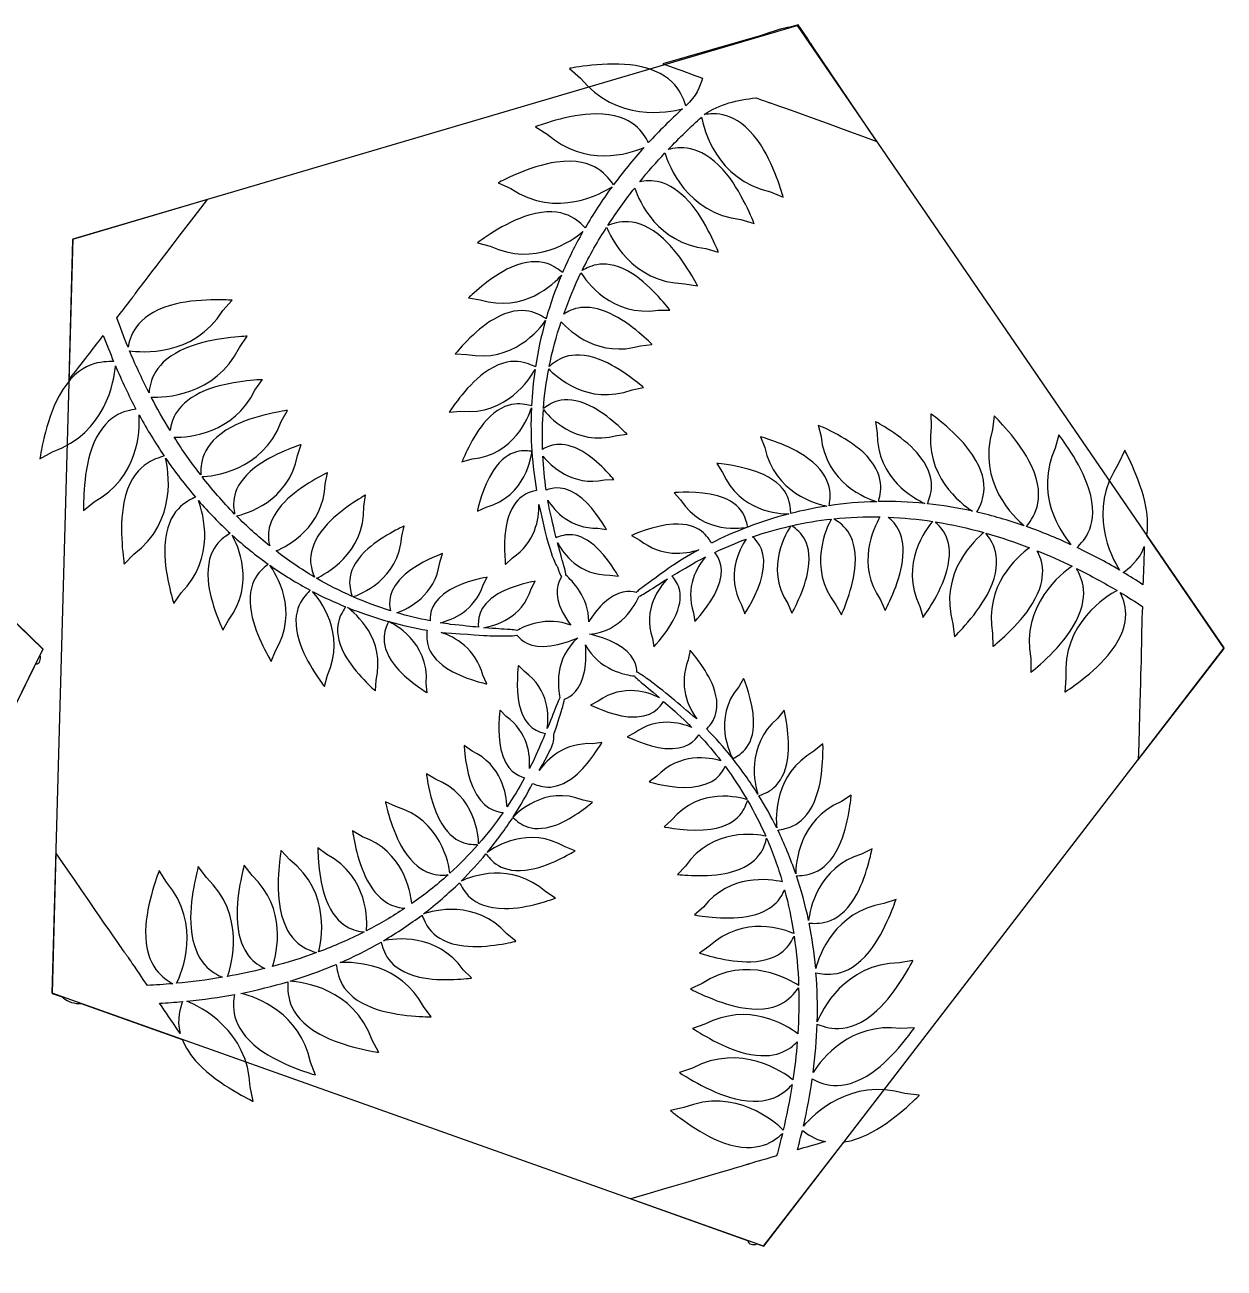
# Model space of a CAD drawing. Extents: x 3 to 836, y 0 to 587.
# Drawn here: x 557.4 to 835.7, y 298.9 to 587.5 of the extents above; entities that cross this region are included whole.
import ezdxf

# ---------------------------------------------------------------- set-up
doc = ezdxf.new("R2010")
doc.units = 0
doc.layers.add('Layer_1', color=7, linetype='CONTINUOUS')

msp = doc.modelspace()

# ---------------------------------------------------------------- linework, layer by layer
at = {"layer": 'Layer_1', "color": 7}
for points in [[(736.616451, 587.363043), (835.632645, 442.837654), (728.778505, 304.006838), (563.722829, 362.730074), (568.566951, 537.853853), (736.616451, 587.363043)], [(281.009825, 482.801567), (435.924309, 564.614141), (561.603915, 442.563171), (484.36369, 285.31896), (310.946993, 310.187663), (281.009825, 482.801567)]]:
    msp.add_lwpolyline(points, dxfattribs=at)
at = {"layer": 'Layer_1', "color": 1}
for points in [[(736.845262, 587.497982), (734.984283, 586.965999)], [(738.358121, 585.261493), (736.845262, 587.497982), (736.845262, 587.497982)], [(728.009404, 584.963078), (705.454117, 578.473062)], [(755.137685, 560.451768), (740.162455, 582.576348)], [(683.813848, 577.389084), (686.354241, 575.131977)], [(675.887665, 563.836893), (678.605622, 562.153455)], [(667.244456, 550.805156), (670.143598, 549.481817)], [(730.397554, 548.715605), (733.36215, 547.501656)], [(599.749714, 546.956471), (568.432852, 537.692842), (567.587822, 505.036894)], [(723.570983, 542.281629), (726.629344, 541.405811)], [(662.466776, 536.928848), (665.360261, 536.11169)], [(715.40275, 535.582004), (718.296235, 534.764846)], [(710.534073, 527.416583), (713.504562, 526.890449)], [(603.367954, 521.177284), (605.463807, 523.562766)], [(660.375143, 524.113571), (663.039434, 523.696376)], [(704.393281, 521.269323), (707.065503, 521.247333)], [(607.165479, 512.60866), (609.020586, 515.21247)], [(657.259559, 511.105356), (659.953748, 510.995945)], [(700.257941, 513.002206), (702.921332, 513.328314)], [(610.793133, 502.667578), (612.51892, 505.131651)], [(698.289306, 502.770144), (700.925522, 503.318201)], [(616.877876, 495.381484), (618.369712, 498.008398)], [(655.873401, 497.58799), (658.573934, 497.794743)], [(767.635232, 497.203593), (767.709493, 494.205241)], [(782.325313, 496.726963), (781.913775, 493.556491)], [(741.456294, 494.550205), (742.14726, 491.942751)], [(754.78935, 495.405456), (755.194474, 492.74053)], [(694.763854, 492.18977), (697.164982, 492.449974)], [(728.110339, 491.86858), (729.103881, 489.365756)], [(797.339678, 492.313905), (796.510968, 489.238785)], [(560.86307, 486.732039), (563.837654, 488.380326)], [(620.642567, 487.54099), (621.539216, 490.061237)], [(812.623787, 488.733607), (811.209856, 485.654415)], [(658.828627, 486.055221), (661.214132, 486.71901)], [(717.967217, 485.659297), (719.316786, 483.560508)], [(627.088095, 480.896054), (627.654992, 483.53362)], [(691.883868, 481.857385), (694.083429, 481.923952)], [(571.013067, 474.762334), (573.504574, 476.768235)], [(636.052756, 475.663419), (636.414464, 478.320917)], [(708.073669, 478.883589), (709.574077, 477.208767)], [(662.394214, 474.597184), (664.421205, 475.521201)], [(644.889897, 468.804442), (645.435277, 471.157777)], [(690.338513, 470.65214), (692.333335, 470.366987)], [(698.148615, 468.961414), (700.104023, 467.894231)], [(815.759708, 416.848808), (835.691623, 442.740591), (817.770127, 468.964924)], [(653.662234, 462.658434), (654.329041, 464.756287)], [(817.157684, 466.42321), (817.157684, 466.42321)], [(560.947344, 441.21446), (561.619705, 442.583239), (539.756893, 463.851055)], [(580.448972, 462.27717), (582.677767, 464.588819)], [(668.913981, 462.194256), (670.526521, 463.743356)], [(663.735056, 457.482636), (664.664539, 459.274754)], [(693.156725, 459.778425), (695.151547, 459.493272)], [(674.921055, 456.554436), (675.850537, 458.346554)], [(591.961034, 453.166294), (593.686821, 455.630368)], [(755.927485, 454.003806), (757.048761, 451.561678)], [(712.558839, 450.991538), (712.858908, 449.000789)], [(723.697753, 452.83974), (724.446928, 450.768814)], [(734.441676, 453.130225), (735.409628, 450.928392)], [(745.601635, 452.874667), (746.890959, 450.531962)], [(765.054147, 452.508054), (765.840913, 449.946121)], [(603.365315, 446.959555), (604.630444, 449.322169)], [(772.769562, 448.462857), (773.136433, 445.466541)], [(703.007282, 445.102492), (703.330903, 443.103362)], [(781.976127, 446.222229), (782.042008, 443.200324)], [(614.582517, 439.7049), (615.573381, 442.191627)], [(711.775619, 442.30137), (711.336007, 440.096152)], [(547.19115, 413.266469), (559.900225, 439.082755)], [(673.341701, 437.347688), (671.915577, 438.7838)], [(790.801952, 440.375611), (790.864661, 437.195624)], [(626.904493, 433.914647), (627.597539, 436.533867)], [(664.602094, 434.486654), (663.678078, 436.513645)], [(638.744788, 432.886339), (638.904929, 435.350198)], [(650.739093, 432.440079), (650.546378, 434.657985)], [(724.185917, 435.789783), (723.048072, 433.859514)], [(798.980511, 435.767611), (798.695122, 432.578794)], [(690.457769, 430.488644), (688.652727, 429.591803)], [(669.092878, 426.971603), (667.666754, 428.407716)], [(733.62073, 428.37321), (732.040573, 426.467632)], [(698.937296, 423.146591), (697.132254, 422.24975)], [(661.15836, 418.915143), (659.349033, 420.16917)], [(691.316951, 420.895681), (689.097458, 420.623925)], [(742.596921, 420.562569), (740.506963, 418.864902)], [(652.653582, 412.388324), (650.566817, 413.608381)], [(704.056764, 413.072779), (702.28252, 411.74042)], [(643.464159, 406.025481), (641.051265, 407.149287)], [(689.125658, 407.054457), (686.937199, 407.541177)], [(749.158138, 408.64906), (746.899681, 407.223622)], [(707.529959, 402.921299), (705.719023, 401.336643)], [(635.772209, 399.023729), (633.434733, 400.359519)], [(618.884559, 393.621898), (616.833586, 395.837555)], [(627.505025, 394.880143), (625.394257, 396.480232)], [(685.079753, 395.757056), (682.773075, 396.657327)], [(753.984523, 396.185222), (751.572742, 395.000079)], [(564.611231, 395.311868), (563.742648, 362.664299), (566.050912, 361.843069)], [(590.228175, 388.479932), (588.598683, 391.209013)], [(599.548459, 389.542268), (597.638359, 392.079297)], [(610.122298, 390.025941), (608.296446, 392.426856)], [(710.667507, 392.199322), (708.809913, 390.259774)], [(680.534011, 384.770161), (678.261989, 386.215339)], [(759.553312, 384.465587), (756.687216, 383.495149)], [(714.841205, 382.674276), (712.820321, 380.872428)], [(671.318741, 374.75467), (669.241492, 376.448974)], [(716.143836, 373.507316), (713.93928, 372.009631)], [(763.492114, 370.327399), (760.373272, 369.765305)], [(661.042203, 366.23123), (659.142969, 368.127551)], [(714.588538, 364.959119), (711.835453, 363.709659)], [(570.455456, 360.276028), (593.899764, 351.961543)], [(593.949674, 360.753481), (593.949674, 360.753481)], [(651.704643, 357.214511), (649.870411, 359.591873)], [(715.220549, 355.473471), (712.362834, 354.526587)], [(763.810416, 354.664587), (760.605289, 354.531217)], [(639.535865, 348.96622), (638.010568, 351.764414)], [(624.817429, 343.694822), (623.651767, 346.683444)], [(712.296628, 345.315928), (709.279245, 344.293175)], [(610.343809, 337.619877), (609.667118, 340.9387)], [(764.959442, 339.024642), (761.598955, 339.424178)], [(710.333437, 336.143333), (707.228183, 335.470263)], [(737.823611, 330.847398), (737.823611, 330.847398)], [(727.363482, 304.50462), (728.800258, 303.993446), (747.424245, 328.148148)], [(698.023925, 314.969491), (725.125879, 305.30071)]]:
    msp.add_lwpolyline(points, dxfattribs=at)
for points in [[(734.984283, 586.965999), (733.521467, 586.856005), (731.319043, 586.085057), (728.009404, 584.963078)], [(740.162455, 582.576348), (739.484296, 583.670303), (738.878961, 584.607227), (738.358121, 585.261493)], [(699.087799, 578.03148), (692.459422, 579.157237), (683.813848, 577.389084), (683.813848, 577.389084)], [(710.785119, 568.695483), (709.982722, 570.875267), (708.56181, 576.4288), (699.087799, 578.03148)], [(705.454117, 578.473062), (710.733299, 576.537613), (711.413539, 576.281163), (714.677206, 575.085547)], [(686.354241, 575.131977), (694.62696, 564.919949), (706.577449, 567.118562), (710.012368, 568.015148)], [(714.677206, 575.085547), (713.989055, 573.045606), (713.312324, 570.982081), (710.785119, 568.695483)], [(727.071628, 570.543204), (736.318252, 567.170836), (717.739985, 574.029043), (755.137685, 560.451768)], [(715.030445, 566.680921), (718.557087, 569.103422), (722.828684, 570.115053), (727.048112, 570.551571)], [(727.048112, 570.551571), (727.051116, 570.550468), (727.068322, 570.544414), (727.071628, 570.543204)], [(689.92778, 566.828789), (683.62523, 566.838237), (675.887665, 563.836893), (675.887665, 563.836893)], [(702.121336, 560.155497), (701.009633, 562.137917), (698.731378, 566.821891), (689.92778, 566.828789)], [(710.012368, 568.015148), (707.173906, 565.408324), (704.543928, 562.775437), (702.121336, 560.155497)], [(706.707515, 558.576904), (709.320005, 561.327154), (711.918978, 563.833539), (714.425742, 566.100009)], [(714.425742, 566.100009), (714.910546, 563.509444), (717.804791, 551.576654), (730.397554, 548.715605)], [(727.473812, 560.6352), (722.370419, 567.659219), (717.333519, 566.953518), (715.030445, 566.680921)], [(678.605622, 562.153455), (687.394223, 554.390304), (697.489143, 557.518244), (701.078392, 559.014053)], [(719.430141, 553.838188), (713.83783, 560.041619), (709.074831, 559.111262), (706.707515, 558.576904)], [(733.36215, 547.501656), (733.36215, 547.501656), (731.18756, 555.521244), (727.473812, 560.6352)], [(701.078392, 559.014053), (698.479652, 556.133258), (696.139614, 553.265875), (694.002224, 550.386859)], [(700.08069, 551.063528), (702.000309, 553.424268), (703.959241, 555.675741), (705.916419, 557.77042)], [(705.916419, 557.77042), (706.7796, 554.974004), (710.982954, 543.773463), (723.570983, 542.281629)], [(680.744207, 555.634477), (674.499454, 554.782212), (667.244456, 550.805156), (667.244456, 550.805156)], [(694.002224, 550.386859), (692.736326, 551.937405), (690.037561, 556.90024), (680.744207, 555.634477)], [(711.501517, 546.469543), (706.662712, 551.836286), (702.462577, 551.538699), (700.08069, 551.063528)], [(726.629344, 541.405811), (726.629344, 541.405811), (723.661722, 549.144651), (719.430141, 553.838188)], [(670.143598, 549.481817), (680.844173, 542.365675), (691.356668, 548.427045), (693.65299, 549.927337)], [(693.65299, 549.927337), (691.305071, 546.735939), (689.25469, 543.545579), (687.420447, 540.389693)], [(692.690157, 540.956073), (694.674902, 544.014022), (696.754743, 546.897514), (698.905254, 549.624266)], [(698.905254, 549.624266), (700.032134, 546.329144), (704.226873, 536.907703), (715.40275, 535.582004)], [(578.750165, 519.480932), (588.142796, 531.646671), (573.830432, 513.225139), (599.749714, 546.956471)], [(687.420447, 540.389693), (685.966245, 541.76457), (682.668501, 545.754318), (674.377113, 543.331982)], [(718.296235, 534.764846), (718.296235, 534.764846), (715.489174, 542.045757), (711.501517, 546.469543)], [(674.377113, 543.331982), (668.662859, 541.663263), (662.466776, 536.928848), (662.466776, 536.928848)], [(705.572237, 537.858873), (699.279745, 543.558878), (694.651855, 541.59215), (692.690157, 540.956073)], [(686.739573, 530.495526), (688.471343, 534.001417), (690.37272, 537.362231), (692.40479, 540.526898)], [(692.40479, 540.526898), (693.223778, 538.49081), (698.148968, 527.624751), (710.534073, 527.416583)], [(665.360261, 536.11169), (675.764001, 531.238729), (684.357439, 537.36135), (686.888442, 539.49103)], [(686.888442, 539.49103), (685.079076, 536.299002), (683.500692, 533.12703), (682.159265, 530.002292)], [(713.504562, 526.890449), (713.504562, 526.890449), (709.987247, 533.859574), (705.572237, 537.858873)], [(682.159265, 530.002292), (680.76106, 530.97926), (677.403345, 534.35655), (670.187613, 531.183475)], [(670.187613, 531.183475), (665.317212, 529.039366), (660.375143, 524.113571), (660.375143, 524.113571)], [(698.39461, 529.692338), (692.133498, 533.654198), (688.421917, 531.399074), (686.739573, 530.495526)], [(663.039434, 523.696376), (673.173552, 520.474892), (680.224673, 527.49374), (681.926213, 529.42183)], [(681.926213, 529.42183), (680.477036, 525.987074), (679.301678, 522.602112), (678.346372, 519.285367)], [(682.4484, 520.373324), (683.625801, 523.684815), (684.947499, 526.878397), (686.43586, 529.940203)], [(686.43586, 529.940203), (687.544483, 528.167338), (693.566883, 519.57481), (704.393281, 521.269323)], [(707.065503, 521.247333), (707.065503, 521.247333), (702.885847, 526.848569), (698.39461, 529.692338)], [(605.463807, 523.562766), (605.463807, 523.562766), (597.191654, 524.179689), (591.135626, 522.371605)], [(678.346372, 519.285367), (676.878416, 520.078191), (673.162719, 523.170084), (666.270304, 519.20348)], [(693.18915, 520.505727), (687.567941, 523.067819), (684.281521, 521.587563), (682.4484, 520.373324)], [(591.135626, 522.371605), (582.816852, 519.885741), (581.839514, 514.907825), (581.333099, 512.644653)], [(581.665337, 511.863073), (584.270104, 511.461586), (596.493526, 510.245436), (603.367954, 521.177284)], [(702.921332, 513.328314), (702.921332, 513.328314), (698.02652, 518.300068), (693.18915, 520.505727)], [(581.333099, 512.644653), (580.335532, 515.065287), (579.51492, 517.321749), (578.750165, 519.480932)], [(666.270304, 519.20348), (661.658737, 516.549209), (657.259559, 511.105356), (657.259559, 511.105356)], [(659.953748, 510.995945), (670.618266, 508.833696), (676.925021, 516.981415), (678.219088, 518.853021)], [(678.219088, 518.853021), (677.172638, 515.163528), (676.409881, 511.57139), (675.876079, 508.090775)], [(679.064484, 508.177024), (679.776696, 511.769364), (680.722645, 515.224108), (681.835081, 518.574862)], [(681.835081, 518.574862), (683.983152, 516.235604), (690.708661, 510.13752), (700.257941, 513.002206)], [(567.587822, 505.036894), (572.171879, 510.963912), (573.257169, 512.368649), (575.600267, 515.400718)], [(575.600267, 515.400718), (576.374632, 513.314316), (577.175588, 511.284465), (578.000665, 509.319294)], [(609.020586, 515.21247), (609.020586, 515.21247), (600.730471, 514.950802), (594.899395, 512.514771)], [(586.205928, 502.101354), (584.477458, 505.477917), (582.972459, 508.746657), (581.665337, 511.863073)], [(594.899395, 512.514771), (587.192681, 509.295571), (586.486705, 504.511917), (586.205928, 502.101354)], [(586.715044, 501.071098), (589.639467, 500.958293), (601.584378, 501.227314), (607.165479, 512.60866)], [(675.876079, 508.090775), (674.322217, 508.718753), (670.314519, 511.317762), (663.914371, 506.61491)], [(690.713199, 509.817314), (683.67922, 512.453275), (680.500707, 509.373217), (679.064484, 508.177024)], [(563.837654, 488.380326), (576.214918, 492.799221), (578.107387, 504.816585), (578.400392, 508.354492)], [(578.000665, 509.319294), (575.678151, 509.285025), (569.9769, 509.764725), (565.323685, 501.357993)], [(578.400392, 508.354492), (579.918625, 504.812271), (581.51163, 501.449649), (583.180142, 498.295405)], [(700.925522, 503.318201), (700.925522, 503.318201), (695.689862, 507.951955), (690.713199, 509.817314)], [(612.51892, 505.131651), (612.51892, 505.131651), (604.718934, 504.886718), (599.223245, 502.591348)], [(663.914371, 506.61491), (659.62918, 503.460964), (655.873401, 497.58799), (655.873401, 497.58799)], [(658.573934, 497.794743), (669.268706, 496.844204), (674.605622, 505.362844), (675.777556, 507.51552)], [(675.777556, 507.51552), (675.349794, 504.601788), (675.103809, 501.775564), (674.967147, 499.047264)], [(677.722519, 498.438453), (677.966294, 501.588156), (678.403481, 504.637545), (678.974341, 507.625323)], [(678.974341, 507.625323), (680.399246, 506.135878), (688.013566, 498.893773), (698.289306, 502.770144)], [(599.223245, 502.591348), (592.555722, 499.805654), (591.42476, 495.765507), (591.083301, 493.360824)], [(592.055561, 491.767765), (595.537907, 491.738398), (605.836965, 492.563428), (610.793133, 502.667578)], [(565.323685, 501.357993), (562.063924, 495.47781), (560.86307, 486.732039), (560.86307, 486.732039)], [(591.083301, 493.360824), (589.49258, 495.954568), (588.042305, 498.530118), (586.715044, 501.071098)], [(674.967147, 499.047264), (673.479599, 499.320193), (669.360342, 501.016825), (664.437222, 495.629107)], [(688.513099, 499.08383), (682.110823, 502.158073), (679.00083, 499.267099), (677.722519, 498.438453)], [(583.180142, 498.295405), (580.941284, 497.903883), (575.789595, 497.293263), (572.864192, 488.989934)], [(573.504574, 476.768235), (583.742524, 482.485781), (584.141217, 493.062059), (583.920037, 496.944227)], [(583.920037, 496.944227), (585.776249, 493.537355), (587.722553, 490.365293), (589.730043, 487.394255)], [(618.369712, 498.008398), (618.369712, 498.008398), (610.608527, 496.980872), (605.371618, 494.141607)], [(661.214132, 486.71901), (670.99227, 487.777569), (674.264078, 496.430277), (674.925698, 498.557844)], [(674.925698, 498.557844), (674.767936, 495.032948), (674.840061, 491.680261), (675.048821, 488.536842)], [(677.5322, 488.953529), (677.423116, 492.107203), (677.491876, 495.195778), (677.717761, 498.20133)], [(677.717761, 498.20133), (678.635091, 497.022954), (684.980304, 489.464236), (694.763854, 492.18977)], [(697.164982, 492.449974), (697.164982, 492.449974), (692.835289, 497.01092), (688.513099, 499.08383)], [(777.289487, 487.718815), (774.008473, 492.685955), (767.635232, 497.203593), (767.635232, 497.203593)], [(790.927558, 485.254844), (788.27004, 490.969805), (782.325313, 496.726963), (782.325313, 496.726963)], [(605.371618, 494.141607), (597.907707, 490.094933), (598.256287, 485.087032), (598.205971, 483.025414)], [(598.514205, 482.623865), (600.706654, 482.72145), (612.575114, 483.765952), (616.877876, 495.381484)], [(664.437222, 495.629107), (661.154802, 492.0379), (658.828627, 486.055221), (658.828627, 486.055221)], [(751.824663, 488.34053), (747.927483, 491.963194), (741.456294, 494.550205), (741.456294, 494.550205)], [(764.456078, 488.118654), (760.969936, 492.139181), (754.78935, 495.405456), (754.78935, 495.405456)], [(767.709493, 494.205241), (766.124473, 482.826716), (774.513395, 476.39805), (777.295269, 474.60842)], [(781.913775, 493.556491), (778.273095, 481.232248), (787.16675, 472.972074), (789.278, 471.220882)], [(598.205971, 483.025414), (595.979051, 485.911768), (593.915041, 488.834841), (592.055561, 491.767765)], [(686.687822, 488.508878), (681.902958, 491.235866), (679.019751, 489.831169), (677.5322, 488.953529)], [(739.119652, 486.863766), (734.841422, 490.027146), (728.110339, 491.86858), (728.110339, 491.86858)], [(742.14726, 491.942751), (743.22913, 481.115159), (752.846835, 477.486983), (755.017012, 476.803003)], [(755.194474, 492.74053), (755.107752, 482.107034), (763.884872, 477.452795), (766.229287, 476.396157)], [(804.315345, 479.775311), (802.464082, 485.799857), (797.339678, 492.313905), (797.339678, 492.313905)], [(572.864192, 488.989934), (570.765688, 483.046982), (571.013067, 474.762334), (571.013067, 474.762334)], [(621.539216, 490.061237), (621.539216, 490.061237), (614.880951, 487.974635), (610.708964, 484.680192)], [(664.421205, 475.521201), (673.770021, 478.073582), (674.953804, 487.544609), (675.047235, 488.457801)], [(675.048821, 488.536842), (673.764351, 488.524714), (669.764815, 489.62407), (666.045579, 483.965217)], [(675.047235, 488.457801), (675.265412, 485.213), (675.645788, 482.190321), (676.107535, 479.430128)], [(694.083429, 481.923952), (694.083429, 481.923952), (690.458173, 486.360946), (686.687822, 488.508878)], [(729.103881, 489.365756), (731.352411, 478.866924), (741.080892, 476.269401), (743.483579, 475.785075)], [(755.476085, 476.825421), (755.800285, 478.461971), (757.64907, 482.925954), (751.824663, 488.34053)], [(766.868433, 476.32793), (767.389172, 477.952212), (769.617588, 482.161005), (764.456078, 488.118654)], [(796.510968, 489.238785), (791.687777, 478.550348), (797.668498, 469.807469), (800.157093, 466.819635)], [(817.743446, 474.334506), (816.862571, 480.999828), (812.623787, 488.733607), (812.623787, 488.733607)], [(589.730043, 487.394255), (587.847502, 486.714061), (582.268246, 485.817608), (580.381144, 476.630254)], [(582.677767, 464.588819), (592.93924, 472.324691), (590.690756, 484.249796), (590.036691, 486.913665)], [(590.036691, 486.913665), (592.269094, 483.640418), (594.610328, 480.639697), (596.979547, 477.862843)], [(606.491388, 473.496937), (608.531537, 473.955046), (618.651655, 476.765152), (620.642567, 487.54099)], [(678.386175, 479.495095), (678.001348, 482.172729), (677.72623, 484.810201), (677.587901, 487.394677)], [(677.587901, 487.394677), (679.437909, 485.119821), (684.360282, 480.321333), (691.883868, 481.857385)], [(728.765018, 483.117893), (724.365245, 485.194698), (717.967217, 485.659297), (717.967217, 485.659297)], [(744.046832, 475.876568), (744.188169, 477.546564), (745.502054, 482.136889), (739.119652, 486.863766)], [(778.326425, 474.374233), (779.210819, 476.169452), (782.051193, 480.511814), (777.289487, 487.718815)], [(789.819736, 471.028144), (790.927594, 472.695273), (794.879984, 476.749146), (790.927558, 485.254844)], [(811.209856, 485.654415), (803.894599, 474.736046), (809.515587, 463.957867), (811.386082, 460.940611)], [(606.065385, 473.940386), (603.331985, 476.7366), (600.826117, 479.657462), (598.514205, 482.623865)], [(610.708964, 484.680192), (604.895285, 480.08682), (605.770735, 475.82716), (606.065385, 473.940386)], [(627.654992, 483.53362), (627.654992, 483.53362), (621.326861, 480.553194), (617.64209, 476.72077)], [(666.045579, 483.965217), (663.617832, 480.275263), (662.394214, 474.597184), (662.394214, 474.597184)], [(719.316786, 483.560508), (723.214337, 474.530471), (732.433957, 473.965698), (734.661995, 473.96154)], [(735.154587, 474.078173), (734.976299, 475.58001), (735.365873, 480.004374), (728.765018, 483.117893)], [(615.698358, 465.365374), (618.617511, 466.616336), (626.624601, 470.937124), (627.088095, 480.896054)], [(676.107535, 479.430128), (674.68121, 479.019664), (670.883869, 478.456667), (669.305417, 472.244468)], [(686.697699, 477.572904), (682.751992, 480.874372), (679.878728, 480.050827), (678.386175, 479.495095)], [(718.109158, 478.152435), (713.866995, 479.38287), (708.073669, 478.883589), (708.073669, 478.883589)], [(801.567143, 466.158758), (803.13308, 467.806083), (806.9073, 471.361863), (804.315345, 479.775311)], [(580.381144, 476.630254), (579.1147, 470.456164), (580.448972, 462.27717), (580.448972, 462.27717)], [(596.979547, 477.862843), (595.20031, 476.946751), (590.336766, 475.165401), (589.873009, 466.539874)], [(593.686821, 455.630368), (601.733563, 463.829963), (598.821551, 473.972576), (597.651503, 477.066539)], [(597.651503, 477.066539), (600.063072, 474.301169), (602.531637, 471.779217), (605.034871, 469.477633)], [(617.64209, 476.72077), (613.361174, 472.267003), (613.674217, 468.689593), (614.211989, 466.557569)], [(636.414464, 478.320917), (636.414464, 478.320917), (630.320136, 474.926142), (626.910228, 470.849463)], [(679.207574, 474.718428), (679.04443, 475.537285), (678.88147, 476.329262), (678.74218, 477.139488)], [(678.74218, 477.139488), (680.394651, 474.560296), (684.020223, 470.511187), (690.338513, 470.65214)], [(692.333335, 470.366987), (692.333335, 470.366987), (689.783765, 474.989688), (686.697699, 477.572904)], [(709.574077, 477.208767), (714.772165, 469.029824), (724.148097, 470.700534), (725.048178, 470.880829)], [(725.135599, 470.902797), (724.744875, 472.126461), (724.614195, 476.26971), (718.109158, 478.152435)], [(755.017012, 476.803003), (751.183028, 476.71382), (747.529943, 476.393899), (744.046832, 475.876568)], [(766.229287, 476.396157), (762.51982, 476.766959), (758.927035, 476.891685), (755.476085, 476.825421)], [(777.295269, 474.60842), (773.71138, 475.395007), (770.249901, 475.968583), (766.868433, 476.32793)], [(614.211989, 466.557569), (611.478183, 468.766335), (608.886519, 471.077609), (606.491388, 473.496937)], [(625.067955, 459.033408), (626.945586, 459.883892), (636.302848, 464.683691), (636.052756, 475.663419)], [(670.526521, 463.743356), (675.841386, 467.379054), (676.745017, 472.731249), (676.698391, 476.168378)], [(676.698391, 476.168378), (679.36218, 463.27573), (680.845396, 461.90961), (680.962187, 461.675748)], [(680.686655, 468.434086), (680.304208, 469.978729), (679.848583, 471.99698), (679.207574, 474.718428)], [(734.661995, 473.96154), (731.247588, 473.071845), (728.077348, 472.030077), (725.135599, 470.902797)], [(743.483579, 475.785075), (740.573399, 475.333741), (737.801672, 474.75289), (735.154587, 474.078173)], [(745.084746, 472.827213), (748.72725, 473.20711), (752.302037, 473.349628), (755.83184, 473.27578)], [(789.278, 471.220882), (785.535768, 472.522228), (781.883107, 473.553205), (778.326425, 474.374233)], [(817.770127, 468.964924), (817.987539, 470.479459), (818.020934, 472.245302), (817.743446, 474.334506)], [(626.910228, 470.849463), (622.091203, 465.087337), (623.954487, 461.055202), (624.606847, 459.303601)], [(645.435277, 471.157777), (645.435277, 471.157777), (639.674454, 468.595723), (636.285718, 465.205313)], [(669.305417, 472.244468), (668.220348, 467.965872), (668.913981, 462.194256), (668.913981, 462.194256)], [(707.863891, 471.581466), (703.455653, 471.355311), (698.148615, 468.961414), (698.148615, 468.961414)], [(716.735024, 467.204695), (715.921838, 468.446317), (714.265222, 471.906947), (707.863891, 471.581466)], [(725.048178, 470.880829), (722.012327, 469.714615), (719.235945, 468.460579), (716.735024, 467.204695)], [(726.268414, 468.642267), (729.249384, 469.677329), (732.221441, 470.512657), (735.159759, 471.183964)], [(735.159759, 471.183964), (734.304645, 469.959689), (728.949829, 461.673386), (734.441676, 453.130225)], [(735.390088, 471.234694), (738.471413, 471.931459), (741.515093, 472.446353), (744.538253, 472.782828)], [(739.196207, 461.123977), (740.243752, 468.148428), (736.559132, 470.257919), (735.390088, 471.234694)], [(744.538253, 472.782828), (743.535757, 470.98177), (738.864951, 461.548432), (745.601635, 452.874667)], [(750.082137, 462.186527), (750.524469, 469.685154), (746.65157, 471.808052), (745.084746, 472.827213)], [(755.83184, 473.27578), (754.230833, 470.532946), (750.371822, 462.282082), (755.927485, 454.003806)], [(761.042389, 463.010354), (761.831159, 469.137354), (759.445255, 471.812722), (757.744037, 473.205769)], [(757.744037, 473.205769), (761.25553, 473.058261), (764.694303, 472.73428), (768.058998, 472.215974)], [(768.058998, 472.215974), (766.692373, 470.633437), (760.23957, 462.35195), (765.054147, 452.508054)], [(771.347149, 460.723969), (773.284448, 467.875531), (770.041225, 470.759989), (768.681361, 472.100692)], [(768.681361, 472.100692), (772.542224, 471.480881), (776.284414, 470.653003), (779.907887, 469.645572)], [(800.157093, 466.819635), (796.637578, 468.452277), (793.201356, 469.835779), (789.819736, 471.028144)], [(605.034871, 469.477633), (603.649581, 468.482426), (599.327899, 466.416954), (599.929049, 458.557327)], [(604.630444, 449.322169), (611.029732, 457.814964), (606.747674, 466.804775), (605.492808, 469.049358)], [(605.492808, 469.049358), (608.252794, 466.543323), (611.053252, 464.303423), (613.865668, 462.302491)], [(633.560642, 454.711674), (634.976509, 455.186418), (644.217435, 458.670623), (644.889897, 468.804442)], [(689.492357, 466.707568), (685.058848, 470.417471), (681.976459, 468.905459), (680.686655, 468.434086)], [(700.104023, 467.894231), (705.14646, 463.889302), (710.523728, 464.591554), (713.79396, 465.650622)], [(717.474219, 465.031136), (719.91897, 466.189163), (722.350599, 467.215727), (724.779086, 468.110733)], [(724.779086, 468.110733), (723.151651, 465.671692), (720.00945, 459.574756), (723.697753, 452.83974)], [(728.525881, 459.772439), (729.719066, 465.149011), (727.54603, 467.480034), (726.268414, 468.642267)], [(779.907887, 469.645572), (778.204251, 468.2621), (769.312832, 460.357605), (772.769562, 448.462857)], [(781.260989, 456.294646), (784.849729, 463.989218), (781.59764, 467.806594), (780.410895, 469.493148)], [(780.410895, 469.493148), (783.918435, 468.499435), (787.30374, 467.376762), (790.543748, 466.126914)], [(589.873009, 466.539874), (589.552721, 460.59557), (591.961034, 453.166294), (591.961034, 453.166294)], [(624.606847, 459.303601), (621.453805, 461.166559), (618.490734, 463.204889), (615.698358, 465.365374)], [(636.285718, 465.205313), (631.262666, 460.184451), (632.975535, 456.299778), (633.333485, 454.819027)], [(654.329041, 464.756287), (654.329041, 464.756287), (648.945658, 462.801292), (645.669139, 459.956368)], [(682.661264, 461.230464), (682.101961, 463.261554), (681.793032, 464.212088), (681.026137, 467.225367)], [(681.026137, 467.225367), (682.324394, 464.863044), (686.0003, 459.616995), (693.156725, 459.778425)], [(695.151547, 459.493272), (695.151547, 459.493272), (692.577147, 464.123915), (689.492357, 466.707568)], [(713.79396, 465.650622), (711.068035, 464.156853), (708.767014, 462.691611), (706.877268, 461.424587)], [(718.086548, 456.534332), (720.076289, 461.27873), (718.445776, 463.769112), (717.474219, 465.031136)], [(790.543748, 466.126914), (787.728054, 464.077625), (779.944054, 457.291473), (781.976127, 446.222229)], [(791.240518, 453.168707), (794.939935, 459.375986), (793.442167, 463.292241), (792.285137, 465.427761)], [(792.285137, 465.427761), (795.107274, 464.290469), (797.81785, 463.077032), (800.396893, 461.825326)], [(811.386082, 460.940611), (808.057603, 462.883206), (804.785411, 464.617398), (801.567143, 466.158758)], [(812.276341, 460.385103), (813.464058, 461.29241), (815.901088, 462.880174), (817.157684, 466.42321)], [(817.157684, 466.42321), (817.015981, 462.039479), (816.948718, 460.281881), (816.860699, 457.533473)], [(613.865668, 462.302491), (612.630986, 461.180422), (608.502566, 458.693449), (609.959499, 450.87577)], [(615.573381, 442.191627), (621.149216, 451.535984), (615.584417, 460.192465), (614.247736, 462.033885)], [(614.247736, 462.033885), (617.381568, 459.823363), (620.521695, 457.912837), (623.628434, 456.255206)], [(643.710668, 451.020909), (646.470229, 452.01203), (652.616907, 455.05112), (653.662234, 462.658434)], [(707.590873, 459.552018), (708.953806, 460.373356), (710.725461, 461.417239), (713.136456, 462.832969)], [(715.349841, 463.982557), (713.373308, 461.642448), (710.559239, 456.986715), (712.558839, 450.991538)], [(713.136456, 462.832969), (713.870661, 463.230522), (714.616832, 463.610324), (715.349841, 463.982557)], [(746.890959, 450.531962), (746.890959, 450.531962), (749.76881, 456.880995), (750.082137, 462.186527)], [(757.048761, 451.561678), (757.048761, 451.561678), (760.362718, 457.737502), (761.042389, 463.010354)], [(800.396893, 461.825326), (797.979838, 460.175186), (788.511784, 452.843141), (790.801952, 440.375611)], [(633.333485, 454.819027), (630.442779, 456.093307), (627.697459, 457.504223), (625.067955, 459.033408)], [(645.669139, 459.956368), (641.509923, 456.34633), (641.875262, 453.196113), (642.210062, 451.501722)], [(664.664539, 459.274754), (664.664539, 459.274754), (659.471073, 458.411668), (656.010766, 456.356647)], [(681.911793, 459.347767), (681.093838, 458.023253), (679.975799, 455.560603), (682.167195, 451.190231)], [(680.962187, 461.675748), (681.324391, 460.612305), (681.631271, 459.864439), (681.911793, 459.347767)], [(682.955674, 459.745894), (682.9112, 460.16309), (682.821111, 460.658737), (682.661264, 461.230464)], [(688.257678, 448.917228), (688.244831, 454.60059), (684.372494, 458.512891), (682.955674, 459.745894)], [(706.877268, 461.424587), (706.806781, 461.325752), (703.18565, 458.749891), (701.220024, 457.307704)], [(708.534991, 450.645285), (710.77101, 455.976274), (708.421953, 458.458808), (707.590873, 459.552018)], [(724.446928, 450.768814), (724.446928, 450.768814), (727.586525, 455.536075), (728.525881, 459.772439)], [(735.409628, 450.928392), (735.409628, 450.928392), (738.491399, 456.382508), (739.196207, 461.123977)], [(765.840913, 449.946121), (765.840913, 449.946121), (769.955765, 455.593425), (771.347149, 460.723969)], [(800.620767, 447.76168), (804.897176, 454.935884), (802.615817, 459.202776), (801.406531, 461.306908)], [(801.406531, 461.306908), (804.805322, 459.622514), (807.95002, 457.893459), (810.855404, 456.167352)], [(816.860699, 457.533473), (815.320917, 458.520266), (813.793183, 459.484668), (812.276341, 460.385103)], [(816.712112, 452.491556), (816.181498, 435.720623), (817.020023, 459.969501), (815.759708, 416.848808)], [(599.929049, 458.557327), (600.337069, 453.251523), (603.365315, 446.959555), (603.365315, 446.959555)], [(623.628434, 456.255206), (622.520813, 454.997432), (618.72125, 452.091111), (621.036065, 444.493739)], [(656.010766, 456.356647), (651.58782, 453.72874), (651.400721, 450.742538), (651.430177, 449.150133)], [(653.769925, 448.715728), (656.751111, 449.419556), (661.773155, 451.475019), (663.735056, 457.482636)], [(663.891699, 447.555849), (666.550836, 447.997423), (672.700606, 449.749272), (674.921055, 456.554436)], [(675.850537, 458.346554), (675.850537, 458.346554), (670.640296, 457.435025), (667.180005, 455.381339)], [(699.27456, 455.71784), (697.767619, 456.108411), (695.064146, 456.441872), (691.53531, 453.058137)], [(701.220024, 457.307704), (700.310878, 456.647747), (699.685435, 456.138373), (699.27456, 455.71784)], [(706.533892, 458.8932), (704.66001, 456.955507), (700.740724, 451.892425), (703.007282, 445.102492)], [(701.287714, 455.558798), (703.063239, 456.692678), (703.881215, 457.271059), (706.533892, 458.8932)], [(712.858908, 449.000789), (712.858908, 449.000789), (716.529318, 452.823292), (718.086548, 456.534332)], [(773.136433, 445.466541), (773.136433, 445.466541), (778.743308, 450.895594), (781.260989, 456.294646)], [(810.855404, 456.167352), (808.523388, 454.93948), (797.997158, 448.643799), (798.980511, 435.767611)], [(627.597539, 436.533867), (632.040236, 446.308542), (625.755444, 454.157255), (624.113096, 455.976634)], [(624.113096, 455.976634), (626.72018, 454.607011), (629.309368, 453.439214), (631.838027, 452.405682)], [(642.210062, 451.501722), (639.198598, 452.444435), (636.321294, 453.502039), (633.560642, 454.711674)], [(667.180005, 455.381339), (662.210003, 452.42868), (662.611553, 449.033412), (662.628628, 447.660266)], [(688.429312, 446.043402), (695.759789, 446.667411), (699.066373, 452.856566), (699.944916, 454.842457)], [(699.944916, 454.842457), (700.330391, 455.008085), (700.788641, 455.237311), (701.287714, 455.558798)], [(782.042008, 443.200324), (782.042008, 443.200324), (788.19084, 448.052961), (791.240518, 453.168707)], [(809.505251, 442.079938), (814.710017, 449.029204), (812.522627, 453.629503), (811.582397, 455.749493)], [(811.582397, 455.749493), (813.41988, 454.642265), (815.102432, 453.555633), (816.712112, 452.491556)], [(609.959499, 450.87577), (610.934621, 445.645001), (614.582517, 439.7049), (614.582517, 439.7049)], [(631.838027, 452.405682), (631.087318, 451.09278), (628.141725, 447.779347), (631.592435, 441.348318)], [(638.904929, 435.350198), (641.148265, 444.926196), (634.088576, 450.884946), (632.300722, 452.214531)], [(632.300722, 452.214531), (635.573918, 450.896986), (638.761213, 449.840796), (641.796039, 448.995513)], [(651.430177, 449.150133), (648.776407, 449.674872), (646.19481, 450.294499), (643.710668, 451.020909)], [(684.121681, 448.106708), (678.536064, 450.373583), (673.256453, 447.857275), (671.564337, 446.895828)], [(682.167195, 451.190231), (682.699663, 450.128664), (683.397636, 449.072383), (684.121681, 448.106708)], [(691.53531, 453.058137), (690.276698, 451.850915), (689.160502, 450.301784), (688.257678, 448.917228)], [(703.330903, 443.103362), (703.330903, 443.103362), (706.976975, 446.935331), (708.534991, 450.645285)], [(641.796039, 448.995513), (641.381562, 447.779691), (639.007534, 444.359368), (643.113158, 438.974276)], [(650.546378, 434.657985), (651.238044, 444.324246), (642.697259, 448.579454), (641.8667, 448.970373)], [(641.8667, 448.970373), (645.000302, 448.100359), (647.972754, 447.437565), (650.729925, 446.958039)], [(656.205473, 448.326845), (655.37886, 448.444412), (654.58049, 448.578499), (653.769925, 448.715728)], [(662.628628, 447.660266), (661.044549, 447.811589), (658.985513, 448.029284), (656.205473, 448.326845)], [(670.074109, 447.107598), (667.972479, 447.253378), (666.988811, 447.280296), (663.891699, 447.555849)], [(790.864661, 437.195624), (790.864661, 437.195624), (797.385346, 442.333266), (800.620767, 447.76168)], [(621.036065, 444.493739), (622.590825, 439.405227), (626.904493, 433.914647), (626.904493, 433.914647)], [(650.729925, 446.958039), (650.64425, 445.476283), (649.913358, 441.733993), (655.250821, 438.185126)], [(663.678078, 436.513645), (662.010214, 442.733342), (657.259576, 445.361873), (654.001405, 446.457495)], [(654.001405, 446.457495), (667.757018, 445.467448), (665.33756, 445.673964), (669.080347, 445.656771)], [(669.080347, 445.656771), (670.203717, 445.645905), (671.01721, 445.702703), (671.597658, 445.796035)], [(671.564337, 446.895828), (671.156015, 446.992191), (670.666507, 447.06886), (670.074109, 447.107598)], [(671.597658, 445.796035), (672.576062, 444.585214), (674.550548, 442.720047), (679.40028, 443.338452)], [(679.40028, 443.338452), (681.655554, 443.62634), (683.997496, 444.472056), (685.707725, 445.180804)], [(685.707725, 445.180804), (680.143384, 440.366107), (681.097024, 433.391367), (681.553994, 431.268255)], [(694.592018, 443.824352), (692.631035, 444.89959), (690.24471, 445.600098), (688.429312, 446.043402)], [(687.304338, 437.660568), (687.649296, 439.581025), (687.633721, 441.78515), (687.517503, 443.555126)], [(687.517503, 443.555126), (690.573247, 437.741323), (696.798871, 436.574097), (698.830505, 436.345993)], [(699.441552, 437.24307), (699.362023, 438.797765), (698.878571, 441.473228), (694.592018, 443.824352)], [(717.16393, 433.803622), (715.625676, 437.94095), (711.775619, 442.30137), (711.775619, 442.30137)], [(798.695122, 432.578794), (798.695122, 432.578794), (805.715291, 437.022191), (809.505251, 442.079938)], [(559.900225, 439.082755), (560.856988, 439.158947), (561.200041, 440.081527), (560.947344, 441.21446)], [(631.592435, 441.348318), (633.892194, 437.060876), (638.744788, 432.886339), (638.744788, 432.886339)], [(643.113158, 438.974276), (645.789452, 435.460422), (650.739093, 432.440079), (650.739093, 432.440079)], [(671.915577, 438.7838), (671.915577, 438.7838), (671.21424, 433.547688), (672.135187, 429.630664)], [(711.336007, 440.096152), (709.02834, 434.08442), (711.306948, 429.171126), (713.298333, 426.369265)], [(655.250821, 438.185126), (658.927645, 435.742835), (664.602094, 434.486654), (664.602094, 434.486654)], [(678.619679, 424.139411), (678.996221, 426.808554), (679.167209, 433.187869), (673.341701, 437.347688)], [(682.615497, 430.970201), (684.064114, 431.540197), (686.439297, 432.848705), (687.304338, 437.660568)], [(698.830505, 436.345993), (699.104158, 436.027963), (699.475228, 435.643959), (699.931636, 435.264322)], [(701.580631, 435.871724), (700.678321, 436.540998), (699.965967, 436.977305), (699.441552, 437.24307)], [(713.298333, 426.369265), (708.899283, 430.064352), (706.084045, 432.566829), (701.580631, 435.871724)], [(704.667045, 431.271012), (702.256437, 432.477237), (696.254937, 434.68786), (690.457769, 430.488644)], [(699.931636, 435.264322), (701.54596, 433.910766), (702.323797, 433.314834), (704.667045, 431.271012)], [(715.647124, 424.021116), (716.587593, 425.169332), (719.394899, 427.794815), (717.16393, 433.803622)], [(723.048072, 433.859514), (716.80539, 426.447096), (721.211953, 417.991827), (721.653961, 417.187301)], [(726.511773, 425.99343), (726.412849, 430.409303), (724.185917, 435.789783), (724.185917, 435.789783)], [(681.553994, 431.268255), (681.339567, 430.907636), (681.124582, 430.458788), (680.909878, 429.905312)], [(681.98949, 428.539411), (682.336895, 429.60776), (682.530379, 430.38847), (682.615497, 430.970201)], [(697.399084, 426.878065), (703.15534, 426.344406), (704.82972, 429.332422), (705.623231, 430.45319)], [(705.623231, 430.45319), (706.815627, 429.399447), (708.333945, 428.025712), (710.407784, 426.15051)], [(667.666754, 428.407716), (667.666754, 428.407716), (666.940588, 423.180386), (667.86281, 419.26296)], [(672.135187, 429.630664), (673.460762, 424.003772), (676.830193, 423.350614), (678.145197, 422.954931)], [(680.909878, 429.905312), (680.140322, 427.944203), (679.811761, 427.011157), (678.619679, 424.139411)], [(680.258923, 423.078572), (681.246339, 425.901675), (681.770667, 427.866502), (681.98949, 428.539411)], [(688.652727, 429.591803), (688.652727, 429.591803), (693.392604, 427.251284), (697.399084, 426.878065)], [(734.434605, 417.310402), (735.095078, 422.130649), (733.62073, 428.37321), (733.62073, 428.37321)], [(674.487275, 414.836381), (674.710263, 417.891406), (674.235175, 423.297714), (669.092878, 426.971603)], [(712.167282, 424.38351), (709.341972, 425.566942), (704.056408, 426.852705), (698.937296, 423.146591)], [(710.407784, 426.15051), (711.00732, 425.569394), (711.592284, 424.971087), (712.167282, 424.38351)], [(721.684309, 417.123434), (722.734391, 417.863267), (726.666713, 419.223542), (726.511773, 425.99343)], [(732.040573, 426.467632), (724.5958, 420.040511), (726.80969, 411.060585), (727.474169, 408.933919)], [(678.145197, 422.954931), (677.52561, 421.489212), (676.709048, 419.606796), (675.591149, 417.044086)], [(676.716047, 414.388388), (681.2237, 422.134392), (679.725889, 420.811777), (680.258923, 423.078572)], [(697.132254, 422.24975), (697.132254, 422.24975), (701.871323, 419.908152), (705.878611, 419.536012)], [(705.878611, 419.536012), (711.001402, 419.061298), (712.90498, 421.376543), (713.817392, 422.681962)], [(713.817392, 422.681962), (715.655524, 420.697241), (717.34796, 418.665397), (718.930325, 416.617276)], [(721.653961, 417.187301), (719.63069, 419.733423), (717.595464, 422.012171), (715.647124, 424.021116)], [(659.349033, 420.16917), (659.349033, 420.16917), (659.590702, 414.477601), (661.321583, 410.498516)], [(669.279779, 405.942381), (669.1622, 408.872174), (668.10165, 415.635682), (661.15836, 418.915143)], [(667.86281, 419.26296), (669.042721, 414.255344), (671.833541, 413.165732), (673.361432, 412.716097)], [(689.097458, 420.623925), (682.663955, 420.898884), (678.738684, 417.167777), (676.716047, 414.388388)], [(684.984772, 413.091731), (688.417638, 415.866459), (691.316951, 420.895681), (691.316951, 420.895681)], [(718.930325, 416.617276), (716.115383, 417.43801), (709.374992, 418.61177), (704.056764, 413.072779)], [(740.506963, 418.864902), (731.166321, 413.570188), (731.612375, 403.518044), (731.871188, 401.080737)], [(741.138302, 408.556948), (742.87241, 413.58716), (742.596921, 420.562569), (742.596921, 420.562569)], [(675.591149, 417.044086), (675.230989, 416.290842), (674.86136, 415.568453), (674.487275, 414.836381)], [(727.474169, 408.933919), (725.601097, 411.924121), (723.642228, 414.655391), (721.684309, 417.123434)], [(727.726916, 408.525576), (729.106075, 409.146217), (733.444837, 410.079514), (734.434605, 417.310402)], [(650.566817, 413.608381), (650.566817, 413.608381), (651.301521, 407.361291), (653.519108, 403.111525)], [(675.233041, 411.413377), (676.620821, 410.887114), (679.998063, 409.064846), (684.984772, 413.091731)], [(712.094924, 410.531397), (717.581809, 411.006212), (719.168358, 413.804874), (719.893755, 415.372315)], [(719.893755, 415.372315), (721.775478, 412.839201), (723.451469, 410.249339), (724.973382, 407.647767)], [(662.694617, 397.352779), (662.66651, 398.845849), (662.118838, 408.706598), (652.653582, 412.388324)], [(661.321583, 410.498516), (663.517525, 405.447856), (666.651392, 404.837036), (668.368192, 404.648063)], [(673.361432, 412.716097), (672.064707, 410.342001), (670.717966, 408.094175), (669.279779, 405.942381)], [(670.678492, 403.534222), (672.448537, 406.26248), (673.94843, 408.927098), (675.233041, 411.413377)], [(686.937199, 407.541177), (677.923703, 411.100973), (671.300551, 404.209267), (670.678492, 403.534222)], [(702.28252, 411.74042), (702.28252, 411.74042), (707.771886, 410.156527), (712.094924, 410.531397)], [(724.973382, 407.647767), (723.548965, 408.096209), (714.031986, 410.723215), (707.529959, 402.921299)], [(641.051265, 407.149287), (641.051265, 407.149287), (642.473888, 400.334487), (645.339773, 395.858613)], [(680.574008, 401.738393), (684.728931, 403.237221), (689.125658, 407.054457), (689.125658, 407.054457)], [(716.611961, 400.778058), (723.627106, 401.886172), (724.530481, 406.031167), (725.111532, 407.439406)], [(725.111532, 407.439406), (726.700632, 404.709063), (728.082658, 401.96197), (729.310606, 399.179016)], [(731.871188, 401.080737), (730.567571, 403.721458), (729.164708, 406.202844), (727.726916, 408.525576)], [(732.113969, 400.569799), (733.749429, 400.936001), (738.543952, 401.050419), (741.138302, 408.556948)], [(746.899681, 407.223622), (736.895433, 402.943192), (736.291545, 392.655909), (736.290153, 390.380491)], [(746.352199, 396.88397), (748.638787, 401.688471), (749.158138, 408.64906), (749.158138, 408.64906)], [(656.026578, 390.543979), (655.778585, 392.590262), (654.013149, 402.97001), (643.464159, 406.025481)], [(668.368192, 404.648063), (666.565423, 402.058162), (664.676736, 399.623361), (662.694617, 397.352779)], [(653.519108, 403.111525), (656.801707, 396.813526), (661.005048, 397.277097), (662.524983, 397.174315)], [(664.70324, 395.391004), (666.942073, 398.118151), (668.912988, 400.830518), (670.629798, 403.471941)], [(682.773075, 396.657327), (674.311196, 401.670223), (666.507951, 396.697588), (664.70324, 395.391004)], [(670.629798, 403.471941), (671.665295, 402.711833), (674.205129, 399.43675), (680.574008, 401.738393)], [(705.719023, 401.336643), (705.719023, 401.336643), (711.877454, 400.027905), (716.611961, 400.778058)], [(729.310606, 399.179016), (727.291752, 399.595001), (716.920635, 401.227921), (710.667507, 392.199322)], [(633.434733, 400.359519), (633.434733, 400.359519), (634.376118, 393.433362), (636.926487, 388.768541)], [(647.179359, 383.50215), (646.861796, 386.662142), (645.133346, 395.593799), (635.772209, 399.023729)], [(720.885532, 390.713313), (728.171458, 392.541019), (729.027686, 396.876052), (729.529833, 398.676458)], [(729.529833, 398.676458), (730.98503, 395.315714), (732.180963, 391.934726), (733.169489, 388.54536)], [(736.290153, 390.380491), (735.054842, 394.011112), (733.652439, 397.402348), (732.113969, 400.569799)], [(616.833586, 395.837555), (616.833586, 395.837555), (615.495284, 388.143957), (616.633043, 382.296399)], [(625.394257, 396.480232), (625.394257, 396.480232), (625.359192, 389.510708), (627.250153, 384.542528)], [(645.339773, 395.858613), (649.390713, 389.532889), (653.765201, 390.08347), (655.631822, 390.180257)], [(662.524983, 397.174315), (660.442141, 394.799054), (658.274196, 392.593592), (656.026578, 390.543979)], [(674.848545, 391.463103), (679.628578, 392.369976), (685.079753, 395.757056), (685.079753, 395.757056)], [(736.455479, 389.95018), (738.113929, 390.131908), (742.934424, 389.703565), (746.352199, 396.88397)], [(749.928651, 384.785226), (752.718103, 389.316991), (753.984523, 396.185222), (753.984523, 396.185222)], [(585.817536, 364.522378), (574.925561, 380.501774), (589.572706, 358.89305), (564.611231, 395.311868)], [(625.573206, 372.296162), (626.137893, 374.416888), (628.674127, 386.032554), (618.884559, 393.621898)], [(636.678173, 377.181443), (636.853198, 379.265059), (637.187194, 389.748051), (627.505025, 394.880143)], [(658.647147, 388.735979), (660.735858, 390.812077), (662.642987, 392.923576), (664.387526, 395.025697)], [(678.261989, 386.215339), (670.270448, 393.385875), (660.875452, 389.75683), (658.647147, 388.735979)], [(664.387526, 395.025697), (665.414733, 393.915677), (667.678531, 390.100719), (674.848545, 391.463103)], [(751.572742, 395.000079), (741.403073, 391.892637), (739.572644, 382.136077), (739.268033, 379.582645)], [(588.598683, 391.209013), (588.598683, 391.209013), (585.507469, 383.509507), (585.415412, 377.190011)], [(597.638359, 392.079297), (597.638359, 392.079297), (595.38605, 384.109891), (595.960489, 377.816592)], [(608.296446, 392.426856), (608.296446, 392.426856), (606.172617, 384.884157), (606.713478, 378.952975)], [(614.893579, 368.904731), (615.966348, 372.217861), (618.274114, 382.266721), (610.122298, 390.025941)], [(655.631822, 390.180257), (652.908747, 387.731382), (650.07805, 385.517725), (647.179359, 383.50215)], [(708.809913, 390.259774), (708.809913, 390.259774), (715.730407, 389.42049), (720.885532, 390.713313)], [(733.169489, 388.54536), (730.072684, 389.24973), (721.07139, 390.457588), (714.841205, 382.674276)], [(739.268033, 379.582645), (738.508866, 383.232497), (737.554031, 386.678086), (736.455479, 389.95018)], [(592.619373, 364.994757), (593.783824, 367.359074), (598.594052, 378.642492), (590.228175, 388.479932)], [(604.409411, 366.584768), (605.394167, 369.340727), (608.731153, 380.803727), (599.548459, 389.542268)], [(636.926487, 388.768541), (639.890764, 383.348633), (643.413113, 382.569098), (645.608268, 382.442469)], [(649.914975, 381.122517), (652.963869, 383.448816), (655.730667, 385.882374), (658.244012, 388.348703)], [(658.244012, 388.348703), (659.111541, 386.914738), (660.769468, 382.413746), (668.711353, 382.342632)], [(627.250153, 384.542528), (629.887754, 377.61859), (634.215115, 377.193287), (636.103368, 376.908314)], [(669.241492, 376.448974), (662.00038, 384.57138), (652.072583, 381.845183), (649.914975, 381.122517)], [(668.711353, 382.342632), (674.031898, 382.299096), (680.534011, 384.770161), (680.534011, 384.770161)], [(724.950741, 380.510417), (731.032144, 381.596159), (732.867796, 384.67553), (733.686298, 386.716314)], [(733.686298, 386.716314), (734.599067, 383.322322), (735.315953, 379.925064), (735.830969, 376.559862)], [(739.389874, 378.955525), (741.095553, 378.946082), (745.793931, 378.074094), (749.928651, 384.785226)], [(753.380992, 372.412217), (757.134978, 377.032286), (759.553312, 384.465587), (759.553312, 384.465587)], [(616.633043, 382.296399), (618.254054, 373.962268), (623.135856, 372.790553), (625.087408, 372.124042)], [(645.608268, 382.442469), (642.681088, 380.497225), (639.70462, 378.740419), (636.678173, 377.181443)], [(735.830969, 376.559862), (733.911326, 377.38876), (724.089843, 381.053391), (716.143836, 373.507316)], [(756.687216, 383.495149), (745.35729, 381.59348), (741.783652, 371.654287), (740.911046, 368.463663)], [(606.713478, 378.952975), (607.370514, 371.756856), (610.889813, 369.482192), (613.081293, 368.435029)], [(640.609371, 374.880614), (643.827983, 376.761624), (646.801211, 378.770447), (649.55374, 380.85301)], [(649.55374, 380.85301), (650.253692, 379.338585), (651.390907, 374.631015), (659.285922, 373.675597)], [(712.820321, 380.872428), (712.820321, 380.872428), (719.716877, 379.576766), (724.950741, 380.510417)], [(740.911046, 368.463663), (740.5862, 372.118441), (740.061551, 375.622012), (739.389874, 378.955525)], [(585.415412, 377.190011), (585.291008, 368.508623), (589.756529, 366.063291), (591.763509, 364.901229)], [(595.960489, 377.816592), (596.719294, 369.499078), (601.067597, 367.392831), (603.282904, 366.401783)], [(636.103368, 376.908314), (632.615894, 375.13973), (629.096555, 373.611636), (625.573206, 372.296162)], [(659.142969, 368.127551), (652.961249, 376.780013), (643.127014, 375.404277), (640.609371, 374.880614)], [(725.854758, 369.99931), (733.258091, 370.296801), (735.03473, 374.250052), (735.905702, 375.949502)], [(735.905702, 375.949502), (736.472745, 372.08055), (736.822724, 368.245529), (736.94877, 364.48673)], [(630.599426, 369.791494), (633.960913, 371.262332), (637.118351, 372.846192), (640.064913, 374.543619)], [(640.064913, 374.543619), (640.598629, 372.923573), (641.262642, 368.234827), (648.940545, 366.450333)], [(659.285922, 373.675597), (664.568275, 373.036522), (671.318741, 374.75467), (671.318741, 374.75467)], [(740.969469, 367.434544), (742.947315, 367.129481), (747.93456, 365.707666), (753.380992, 372.412217)], [(625.087408, 372.124042), (621.665904, 370.865636), (618.249275, 369.798645), (614.893579, 368.904731)], [(649.870411, 359.591873), (644.462641, 369.727905), (633.901889, 369.979426), (630.599426, 369.791494)], [(713.93928, 372.009631), (713.93928, 372.009631), (720.54311, 369.787372), (725.854758, 369.99931)], [(736.94877, 364.48673), (735.117913, 365.696832), (724.898301, 371.825189), (714.588538, 364.959119)], [(760.373272, 369.765305), (747.524495, 369.540867), (742.299557, 358.565715), (741.26244, 356.026359)], [(755.129749, 358.681709), (759.784178, 362.931364), (763.492114, 370.327399), (763.492114, 370.327399)], [(613.081293, 368.435029), (610.129806, 367.695704), (607.231543, 367.088579), (604.409411, 366.584768)], [(618.937101, 365.502536), (622.729333, 366.650061), (626.274898, 367.96478), (629.634624, 369.391767)], [(629.634624, 369.391767), (629.974714, 367.41964), (630.21351, 362.253197), (638.302559, 359.223032)], [(741.26244, 356.026359), (741.381116, 359.986606), (741.25331, 363.795373), (740.969469, 367.434544)], [(591.763509, 364.901229), (589.672216, 364.720519), (587.707841, 364.607699), (585.817536, 364.522378)], [(603.282904, 366.401783), (599.543283, 365.766004), (595.984396, 365.306693), (592.619373, 364.994757)], [(607.525259, 362.663454), (611.332106, 363.412075), (614.944178, 364.331837), (618.380628, 365.355518)], [(618.380628, 365.355518), (618.464645, 363.355627), (617.640495, 357.759094), (625.838471, 353.202614)], [(638.010568, 351.764414), (633.709596, 363.874052), (621.6745, 365.327271), (618.937101, 365.502536)], [(648.940545, 366.450333), (654.124328, 365.247754), (661.042203, 366.23123), (661.042203, 366.23123)], [(711.835453, 363.709659), (711.835453, 363.709659), (718.704485, 359.973644), (724.609931, 359.191269)], [(724.609931, 359.191269), (733.026722, 358.076299), (735.701597, 362.342439), (736.954414, 363.980513)], [(736.954414, 363.980513), (737.058769, 360.336429), (736.9841, 356.767324), (736.763859, 353.301593)], [(566.050912, 361.843069), (566.91164, 361.000806), (568.292267, 360.31319), (569.934102, 360.302303)], [(594.98716, 360.83542), (598.821719, 361.220998), (602.50763, 361.732086), (606.017135, 362.377424)], [(609.667118, 340.9387), (609.165097, 354.071548), (598.274188, 359.494486), (594.98716, 360.83542)], [(606.017135, 362.377424), (605.718972, 360.124241), (604.745585, 355.018229), (611.788841, 349.736472)], [(623.651767, 346.683444), (621.269094, 358.165133), (611.294959, 361.709748), (607.525259, 362.663454)], [(569.934102, 360.302303), (570.109418, 360.293509), (570.280677, 360.284282), (570.455456, 360.276028)], [(588.659583, 360.353563), (590.457107, 360.458953), (592.218706, 360.592391), (593.949674, 360.753481)], [(593.452493, 353.314794), (590.932996, 357.015423), (590.300547, 357.944536), (588.659583, 360.353563)], [(593.949674, 360.753481), (593.534567, 359.362378), (592.531944, 356.768446), (593.452493, 353.314794)], [(638.302559, 359.223032), (643.876966, 357.134148), (651.704643, 357.214511), (651.704643, 357.214511)], [(736.763859, 353.301593), (733.964236, 355.372773), (725.170249, 360.732834), (715.220549, 355.473471)], [(741.251338, 355.473072), (743.174032, 354.916404), (748.201644, 352.359538), (755.129749, 358.681709)], [(760.605289, 354.531217), (748.962193, 355.925587), (742.411542, 347.589338), (740.307964, 344.319007)], [(740.307964, 344.319007), (740.809509, 348.166193), (741.128411, 351.889497), (741.251338, 355.473072)], [(625.838471, 353.202614), (631.348215, 350.142209), (639.535865, 348.96622), (639.535865, 348.96622)], [(712.362834, 354.526587), (712.362834, 354.526587), (718.810741, 350.112327), (724.60577, 348.737921)], [(753.946507, 344.243026), (759.138143, 347.816442), (763.810416, 354.664587), (763.810416, 354.664587)], [(593.899764, 351.961543), (594.584823, 350.223417), (595.766105, 348.311624), (597.730831, 346.246777)], [(611.788841, 349.736472), (616.828445, 345.951626), (624.817429, 343.694822), (624.817429, 343.694822)], [(735.616432, 342.618152), (733.317176, 344.428794), (723.502763, 351.240995), (712.296628, 345.315928)], [(724.60577, 348.737921), (731.636978, 347.071176), (734.94157, 349.693712), (736.631581, 351.438128)], [(736.631581, 351.438128), (736.393352, 348.404777), (736.036757, 345.453915), (735.616432, 342.618152)], [(597.730831, 346.246777), (602.362189, 341.373076), (610.343809, 337.619877), (610.343809, 337.619877)], [(709.279245, 344.293175), (709.279245, 344.293175), (716.133677, 339.63867), (722.282693, 338.180864)], [(740.111368, 342.796845), (742.152585, 341.797241), (746.698266, 339.246383), (753.946507, 344.243026)], [(733.365366, 330.921002), (731.49441, 332.777211), (722.321482, 340.944384), (710.333437, 336.143333)], [(722.282693, 338.180864), (730.409379, 336.253778), (733.783373, 339.706358), (735.427766, 341.491196)], [(735.427766, 341.491196), (734.840707, 337.743629), (734.140302, 334.210399), (733.365366, 330.921002)], [(761.598955, 339.424178), (748.988889, 343.126817), (740.390062, 334.536158), (738.072972, 331.84662)], [(738.072972, 331.84662), (738.927481, 335.604571), (739.606521, 339.26439), (740.111368, 342.796845)], [(752.771646, 329.827896), (758.865678, 332.667866), (764.959442, 339.024642), (764.959442, 339.024642)], [(707.228183, 335.470263), (707.228183, 335.470263), (713.546689, 330.094598), (719.508474, 327.996595)], [(719.508474, 327.996595), (727.699094, 325.11643), (731.442793, 328.577259), (733.183044, 330.11021)], [(733.183044, 330.11021), (732.743751, 328.296323), (732.307708, 326.575464), (731.845646, 324.934051)], [(736.673743, 326.347503), (737.0793, 327.863462), (737.475477, 329.36728), (737.823611, 330.847398)], [(737.823611, 330.847398), (738.824939, 330.141945), (740.513981, 328.780164), (743.156029, 328.233791)], [(747.424245, 328.148148), (748.993045, 328.379543), (750.761037, 328.889306), (752.771646, 329.827896)], [(731.845646, 324.934051), (716.235258, 320.404051), (739.214771, 327.028281), (698.023925, 314.969491)], [(743.156029, 328.233791), (740.327443, 327.41501), (738.631631, 326.914806), (736.673743, 326.347503)], [(725.125879, 305.30071), (725.311145, 304.358968), (726.266944, 304.123834), (727.363482, 304.50462)]]:
    msp.add_open_spline(points, degree=3, dxfattribs=at)

doc.saveas('drawing.dxf')
